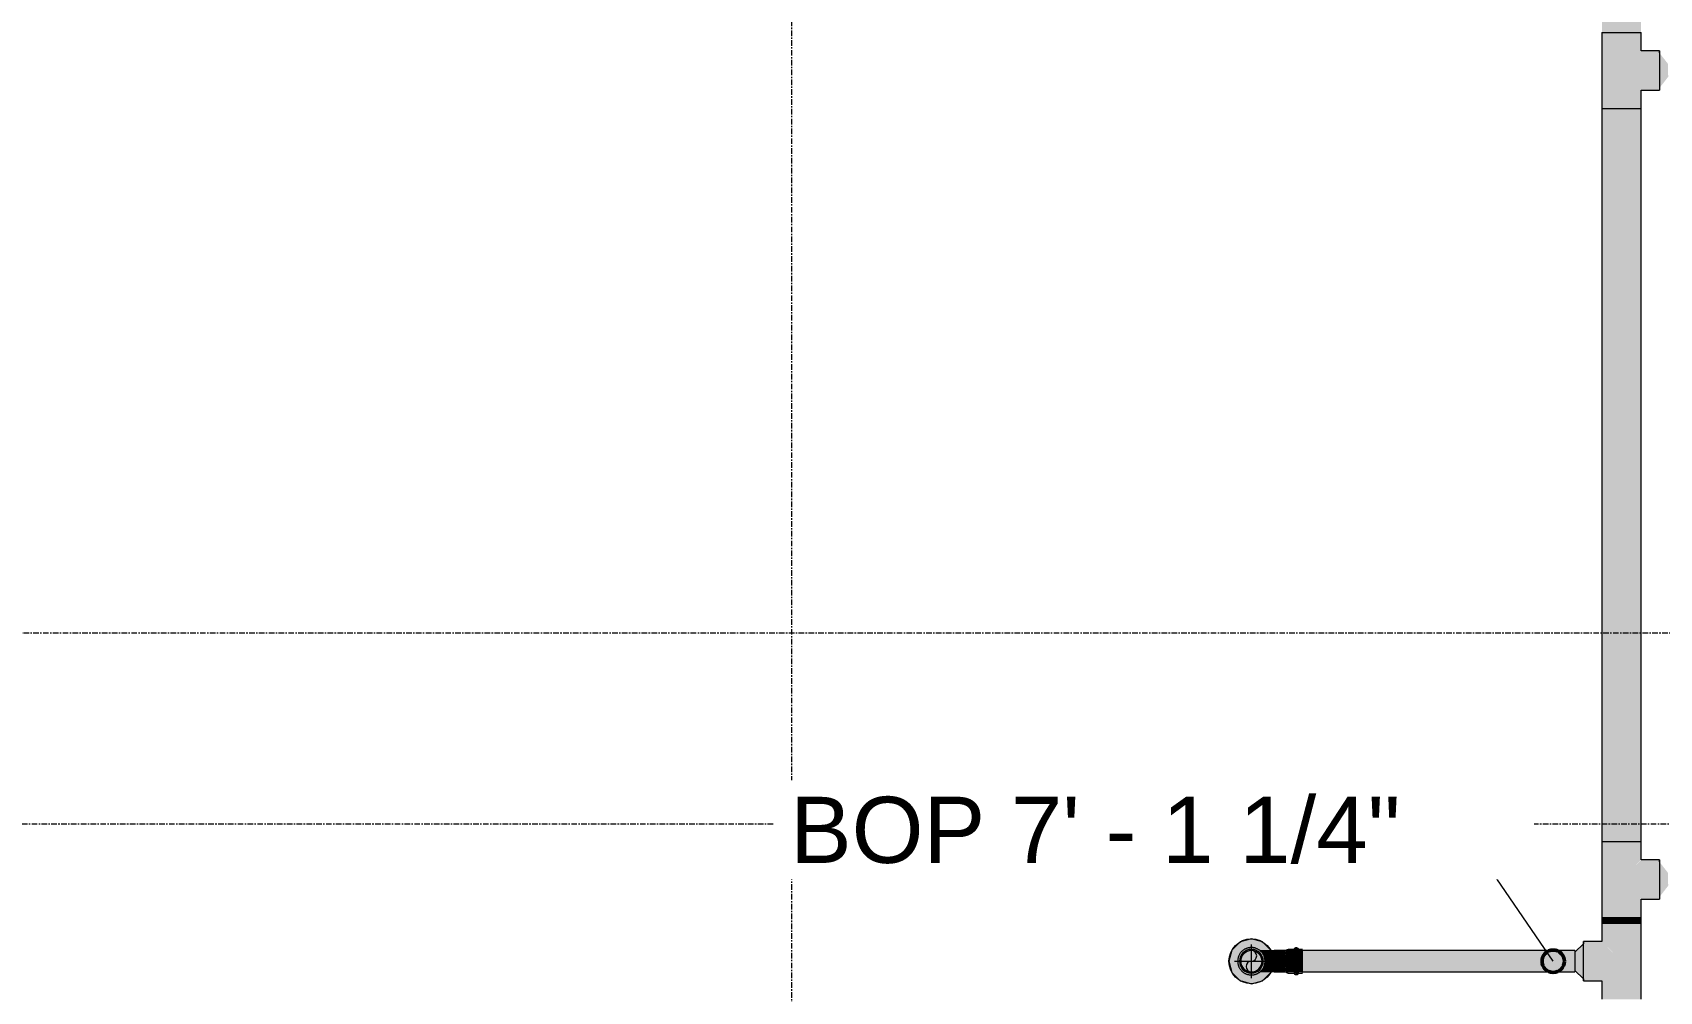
# Model space of a CAD drawing. Header units: inches. Extents: x -3679 to 241, y -496 to 1784.
# Drawn here: x -2508.7 to -2363.6, y 797 to 882.5 of the extents above; entities that cross this region are included whole.
import ezdxf

# ---------------------------------------------------------------- set-up
doc = ezdxf.new("R2010")
doc.units = ezdxf.units.IN
doc.header["$MEASUREMENT"] = 0
doc.linetypes.add('Grid Line', pattern=[0.875, 0.5, -0.125, 0.125, -0.125])
for name, color, linetype, lineweight in [('A-ANNO-NOTE', 250, 'Continuous', 9), ('G-ANNO-DIMS', 251, 'Continuous', 9), ('P-PIPE', 1, 'Continuous', 9), ('P-PIPE-CNTR', 1, 'Continuous', 9), ('S-GRID', 8, 'Continuous', 9)]:
    doc.layers.add(name, color=color, linetype=linetype, lineweight=lineweight)
doc.styles.add('Arial_1', font='arial.ttf', dxfattribs={"height": 5.901198})

# ---------------------------------------------------------------- blocks, each defined once
blk = doc.blocks.new('Victaulic-VicPress316-Elbow 90-45deg Style P568_P571 - Standard-V4-LOWER PARKING')
at = {"layer": 'P-PIPE'}
for points in [[(-2398.86, 799.74), (-2398.78, 799.74), (-2398.8, 799.98), (-2398.87, 800.21), (-2399.17, 800.63), (-2399.37, 800.79), (-2399.67, 800.91), (-2400, 800.97), (-2400.34, 800.91), (-2400.67, 800.76), (-2400.86, 800.59), (-2401.13, 800.21), (-2401.14, 799.74), (-2401.06, 799.74), (-2400.86, 800.37), (-2400.33, 800.75), (-2399.67, 800.75), (-2399.14, 800.37), (-2398.94, 799.74)], [(-2395.91, 799.74), (-2395.83, 799.74), (-2395.84, 800.79), (-2395.88, 800.91), (-2395.99, 800.97), (-2396.04, 800.91), (-2396.15, 800.75), (-2396.15, 799.74), (-2395.99, 799.74)], [(-2400, 798.52), (-2399.66, 798.58), (-2399.37, 798.7), (-2399.14, 798.89), (-2398.87, 799.27), (-2398.8, 799.5), (-2398.78, 799.74), (-2398.94, 799.74), (-2399.14, 799.12), (-2399.67, 798.74), (-2400.33, 798.74), (-2400.86, 799.12), (-2401.06, 799.74), (-2401.22, 799.74), (-2401.2, 799.5), (-2401.13, 799.27), (-2400.83, 798.85), (-2400.63, 798.7), (-2400.33, 798.57)], [(-2401.06, 799.74), (-2400.95, 799.74), (-2400.91, 800.01), (-2400.8, 800.25), (-2400.67, 800.41), (-2400.48, 800.57), (-2400.25, 800.66), (-2400, 800.69), (-2399.71, 800.65), (-2399.69, 800.63), (-2399.53, 800.57), (-2399.33, 800.41), (-2399.18, 800.22), (-2399.08, 799.99), (-2399.05, 799.74), (-2398.94, 799.74), (-2399.14, 800.37), (-2399.67, 800.75), (-2400.33, 800.75), (-2400.86, 800.37), (-2400.95, 800.08)], [(-2399.67, 798.74), (-2399.14, 799.12), (-2398.94, 799.74), (-2399.05, 799.74), (-2399.09, 799.48), (-2399.18, 799.27), (-2399.33, 799.07), (-2399.53, 798.92), (-2399.75, 798.83), (-2400, 798.79), (-2400.29, 798.84), (-2400.31, 798.85), (-2400.48, 798.92), (-2400.67, 799.07), (-2400.82, 799.27), (-2400.92, 799.5), (-2400.95, 799.74), (-2401.06, 799.74), (-2400.86, 799.12), (-2400.33, 798.74), (-2400, 798.74)], [(-2399.25, 798.79), (-2397.98, 798.81), (-2397.98, 799.74), (-2398.78, 799.74), (-2398.81, 799.48), (-2398.89, 799.24), (-2399.18, 798.85), (-2399.24, 798.8)], [(-2398.71, 799.74), (-2397.98, 799.74), (-2397.98, 800.69), (-2399.23, 800.68), (-2399.14, 800.59), (-2398.87, 800.21), (-2398.8, 799.98), (-2398.78, 799.74), (-2398.74, 799.74)], [(-2397.98, 799.74), (-2396.93, 799.74), (-2396.9, 800.06), (-2396.93, 800.32), (-2396.91, 800.47), (-2396.9, 800.58), (-2396.93, 800.65), (-2396.91, 800.69), (-2397.98, 800.68), (-2397.98, 799.91)], [(-2397.64, 798.79), (-2396.91, 798.79), (-2396.93, 798.85), (-2396.9, 798.93), (-2396.91, 799.01), (-2396.91, 799.09), (-2396.93, 799.21), (-2396.91, 799.3), (-2396.9, 799.54), (-2396.93, 799.74), (-2397.98, 799.74), (-2397.98, 798.79)], [(-2396.93, 799.74), (-2396.71, 799.74), (-2396.71, 800.75), (-2396.83, 800.77), (-2396.89, 800.72), (-2396.93, 800.63), (-2396.9, 800.56), (-2396.93, 800.28), (-2396.91, 800.21), (-2396.91, 799.95), (-2396.93, 799.75)], [(-2396.83, 798.71), (-2396.71, 798.74), (-2396.71, 799.74), (-2396.93, 799.74), (-2396.9, 799.46), (-2396.92, 799.13), (-2396.91, 799.01), (-2396.9, 798.9), (-2396.93, 798.84), (-2396.87, 798.74), (-2396.84, 798.72)], [(-2396.71, 799.74), (-2396.15, 799.75), (-2396.15, 800.75), (-2396.71, 800.75), (-2396.71, 799.98)], [(-2396.59, 798.74), (-2396.15, 798.74), (-2396.15, 799.74), (-2396.71, 799.74), (-2396.71, 798.74)], [(-2395.99, 798.52), (-2395.88, 798.58), (-2395.83, 798.74), (-2395.83, 799.74), (-2396.15, 799.74), (-2396.15, 798.74), (-2396.04, 798.57)], [(-2395.5, 799.74), (-2395.45, 799.74), (-2395.45, 800.75), (-2395.83, 800.75), (-2395.83, 799.74)], [(-2395.83, 798.74), (-2395.45, 798.74), (-2395.45, 799.74), (-2395.83, 799.74), (-2395.83, 798.85)]]:
    blk.add_hatch(color=256, dxfattribs=at).paths.add_polyline_path(points, flags=0)
for p, q in [((-2400.05, 800.69), (-2400.01, 800.69)), ((-2399.99, 800.69), (-2399.99, 800.69)), ((-2396.89, 800.69), (-2397.98, 800.69)), ((-2396.93, 800.32), (-2396.93, 800.28)), ((-2396.15, 800.8), (-2396.71, 800.8)), ((-2396.15, 800.75), (-2396.15, 799.74)), ((-2396.15, 799.74), (-2396.15, 798.74)), ((-2395.45, 800.8), (-2395.83, 800.8)), ((-2395.83, 800.75), (-2395.83, 799.74)), ((-2395.83, 799.74), (-2395.83, 798.74)), ((-2395.45, 799.74), (-2395.45, 800.75)), ((-2395.45, 798.74), (-2395.45, 799.74)), ((-2397.98, 798.79), (-2396.88, 798.79)), ((-2396.93, 799.2), (-2396.93, 799.16)), ((-2396.71, 798.68), (-2396.15, 798.68)), ((-2395.83, 798.68), (-2395.45, 798.68))]:
    blk.add_line(p, q, dxfattribs=at)
at = {"layer": 'P-PIPE', "flags": 128}
for points in [[(-2398.78, 799.74), (-2398.78, 799.79), (-2398.78, 799.84), (-2398.79, 799.89), (-2398.79, 799.94), (-2398.8, 799.99), (-2398.81, 800.03), (-2398.82, 800.08), (-2398.84, 800.13), (-2398.85, 800.17), (-2398.87, 800.22), (-2398.89, 800.26), (-2398.91, 800.31), (-2398.94, 800.35), (-2398.96, 800.39), (-2398.99, 800.43), (-2399.02, 800.47), (-2399.05, 800.51), (-2399.08, 800.55), (-2399.11, 800.59), (-2399.15, 800.62), (-2399.18, 800.65), (-2399.22, 800.69), (-2399.26, 800.72), (-2399.3, 800.75), (-2399.34, 800.77), (-2399.38, 800.8), (-2399.42, 800.82), (-2399.47, 800.84), (-2399.51, 800.86), (-2399.56, 800.88), (-2399.6, 800.9), (-2399.65, 800.91), (-2399.7, 800.93), (-2399.74, 800.94), (-2399.79, 800.95), (-2399.84, 800.96), (-2399.89, 800.96), (-2399.94, 800.96), (-2399.99, 800.97), (-2400.04, 800.97), (-2400.08, 800.96), (-2400.13, 800.96), (-2400.18, 800.95), (-2400.23, 800.94), (-2400.28, 800.93), (-2400.33, 800.92), (-2400.37, 800.91), (-2400.42, 800.89), (-2400.46, 800.87), (-2400.51, 800.86), (-2400.55, 800.83), (-2400.6, 800.81), (-2400.64, 800.79), (-2400.68, 800.76), (-2400.72, 800.73), (-2400.76, 800.7), (-2400.8, 800.67), (-2400.83, 800.64), (-2400.87, 800.6), (-2400.9, 800.57), (-2400.93, 800.53), (-2400.97, 800.49), (-2400.99, 800.46), (-2401.02, 800.41), (-2401.05, 800.37), (-2401.07, 800.33), (-2401.1, 800.29), (-2401.12, 800.24), (-2401.14, 800.2), (-2401.15, 800.15), (-2401.17, 800.11), (-2401.18, 800.06), (-2401.19, 800.01), (-2401.2, 799.96), (-2401.21, 799.92), (-2401.22, 799.87), (-2401.22, 799.82), (-2401.22, 799.77), (-2401.22, 799.74)], [(-2396.15, 800.8), (-2396.15, 800.81), (-2396.15, 800.81), (-2396.15, 800.82), (-2396.15, 800.83), (-2396.15, 800.83), (-2396.15, 800.84), (-2396.15, 800.85), (-2396.15, 800.85), (-2396.14, 800.86), (-2396.14, 800.87), (-2396.14, 800.87), (-2396.14, 800.88), (-2396.13, 800.88), (-2396.13, 800.89), (-2396.13, 800.89), (-2396.12, 800.9), (-2396.12, 800.91), (-2396.11, 800.91), (-2396.11, 800.92), (-2396.1, 800.92), (-2396.1, 800.92), (-2396.09, 800.93), (-2396.09, 800.93), (-2396.08, 800.94), (-2396.08, 800.94), (-2396.07, 800.94), (-2396.07, 800.95), (-2396.06, 800.95), (-2396.06, 800.95), (-2396.05, 800.96), (-2396.04, 800.96), (-2396.04, 800.96), (-2396.03, 800.96), (-2396.02, 800.96), (-2396.02, 800.96), (-2396.01, 800.96), (-2396, 800.97), (-2396, 800.97), (-2395.99, 800.97), (-2395.99, 800.97), (-2395.98, 800.97), (-2395.97, 800.97), (-2395.97, 800.96), (-2395.96, 800.96), (-2395.95, 800.96), (-2395.95, 800.96), (-2395.94, 800.96), (-2395.93, 800.96), (-2395.93, 800.95), (-2395.92, 800.95), (-2395.92, 800.95), (-2395.91, 800.95), (-2395.9, 800.94), (-2395.9, 800.94), (-2395.89, 800.93), (-2395.89, 800.93), (-2395.88, 800.93), (-2395.88, 800.92), (-2395.87, 800.92), (-2395.87, 800.91), (-2395.86, 800.91), (-2395.86, 800.9), (-2395.86, 800.9), (-2395.85, 800.89), (-2395.85, 800.89), (-2395.85, 800.88), (-2395.84, 800.88), (-2395.84, 800.87), (-2395.84, 800.86), (-2395.84, 800.86), (-2395.83, 800.85), (-2395.83, 800.84), (-2395.83, 800.84), (-2395.83, 800.83), (-2395.83, 800.83), (-2395.83, 800.82), (-2395.83, 800.81), (-2395.83, 800.81), (-2395.83, 800.8)], [(-2401.22, 799.74), (-2401.22, 799.69), (-2401.22, 799.65), (-2401.21, 799.6), (-2401.21, 799.55), (-2401.2, 799.5), (-2401.19, 799.45), (-2401.18, 799.4), (-2401.16, 799.36), (-2401.15, 799.31), (-2401.13, 799.27), (-2401.11, 799.22), (-2401.09, 799.18), (-2401.06, 799.13), (-2401.04, 799.09), (-2401.01, 799.05), (-2400.98, 799.01), (-2400.95, 798.97), (-2400.92, 798.94), (-2400.89, 798.9), (-2400.85, 798.87), (-2400.82, 798.83), (-2400.78, 798.8), (-2400.74, 798.77), (-2400.7, 798.74), (-2400.66, 798.71), (-2400.62, 798.69), (-2400.58, 798.66), (-2400.53, 798.64), (-2400.49, 798.62), (-2400.44, 798.6), (-2400.4, 798.59), (-2400.35, 798.57), (-2400.3, 798.56), (-2400.26, 798.55), (-2400.21, 798.54), (-2400.16, 798.53), (-2400.11, 798.52), (-2400.06, 798.52), (-2400.01, 798.52), (-2399.96, 798.52), (-2399.92, 798.52), (-2399.87, 798.53), (-2399.82, 798.53), (-2399.77, 798.54), (-2399.72, 798.55), (-2399.67, 798.56), (-2399.63, 798.58), (-2399.58, 798.59), (-2399.54, 798.61), (-2399.49, 798.63), (-2399.45, 798.65), (-2399.4, 798.67), (-2399.36, 798.7), (-2399.32, 798.73), (-2399.28, 798.75), (-2399.24, 798.78), (-2399.2, 798.81), (-2399.17, 798.85), (-2399.13, 798.88), (-2399.1, 798.92), (-2399.07, 798.95), (-2399.03, 798.99), (-2399.01, 799.03), (-2398.98, 799.07), (-2398.95, 799.11), (-2398.93, 799.15), (-2398.9, 799.2), (-2398.88, 799.24), (-2398.86, 799.29), (-2398.85, 799.33), (-2398.83, 799.38), (-2398.82, 799.43), (-2398.81, 799.47), (-2398.8, 799.52), (-2398.79, 799.57), (-2398.78, 799.62), (-2398.78, 799.67), (-2398.78, 799.72), (-2398.78, 799.74)], [(-2399.25, 800.69), (-2399.21, 800.69), (-2399.14, 800.69), (-2399.07, 800.69), (-2399, 800.69), (-2398.93, 800.69), (-2398.86, 800.69), (-2398.79, 800.69), (-2398.71, 800.69), (-2398.64, 800.69), (-2398.56, 800.69), (-2398.48, 800.69), (-2398.41, 800.69), (-2398.33, 800.69), (-2398.25, 800.69), (-2398.17, 800.69), (-2398.09, 800.69), (-2398.01, 800.69), (-2397.98, 800.69)], [(-2396.93, 800.69), (-2396.92, 800.7), (-2396.92, 800.71), (-2396.91, 800.72), (-2396.9, 800.73), (-2396.89, 800.73), (-2396.88, 800.74), (-2396.88, 800.75), (-2396.87, 800.75), (-2396.86, 800.76), (-2396.85, 800.76), (-2396.84, 800.77), (-2396.83, 800.77), (-2396.82, 800.78), (-2396.81, 800.78), (-2396.8, 800.79), (-2396.79, 800.79), (-2396.78, 800.79), (-2396.77, 800.8), (-2396.76, 800.8), (-2396.75, 800.8), (-2396.73, 800.8), (-2396.72, 800.8), (-2396.71, 800.8), (-2396.71, 800.8)], [(-2396.15, 800.74), (-2396.15, 800.76), (-2396.15, 800.77), (-2396.15, 800.78), (-2396.15, 800.79), (-2396.15, 800.79), (-2396.15, 800.8), (-2396.15, 800.8), (-2396.15, 800.8), (-2396.15, 800.8)], [(-2396.15, 800.8), (-2396.15, 800.8), (-2396.15, 800.8), (-2396.15, 800.79), (-2396.15, 800.79), (-2396.15, 800.78), (-2396.15, 800.77), (-2396.15, 800.76), (-2396.15, 800.75), (-2396.15, 800.73), (-2396.15, 800.72), (-2396.15, 800.7), (-2396.15, 800.68), (-2396.15, 800.66), (-2396.15, 800.64), (-2396.15, 800.62), (-2396.15, 800.59), (-2396.15, 800.57), (-2396.15, 800.54), (-2396.15, 800.51), (-2396.15, 800.48), (-2396.15, 800.45), (-2396.15, 800.42), (-2396.15, 800.38), (-2396.15, 800.35), (-2396.15, 800.31), (-2396.15, 800.28), (-2396.15, 800.24), (-2396.15, 800.2), (-2396.15, 800.17), (-2396.15, 800.13), (-2396.15, 800.09), (-2396.15, 800.05), (-2396.15, 800.01), (-2396.15, 799.96), (-2396.15, 799.92), (-2396.15, 799.88), (-2396.15, 799.84), (-2396.15, 799.8), (-2396.15, 799.75), (-2396.15, 799.74)], [(-2396.15, 799.74), (-2396.15, 799.7), (-2396.15, 799.66), (-2396.15, 799.62), (-2396.15, 799.57), (-2396.15, 799.53), (-2396.15, 799.49), (-2396.15, 799.45), (-2396.15, 799.41), (-2396.15, 799.37), (-2396.15, 799.33), (-2396.15, 799.29), (-2396.15, 799.25), (-2396.15, 799.22), (-2396.15, 799.18), (-2396.15, 799.14), (-2396.15, 799.11), (-2396.15, 799.08), (-2396.15, 799.04), (-2396.15, 799.01), (-2396.15, 798.98), (-2396.15, 798.95), (-2396.15, 798.93), (-2396.15, 798.9), (-2396.15, 798.88), (-2396.15, 798.85), (-2396.15, 798.83), (-2396.15, 798.81), (-2396.15, 798.79), (-2396.15, 798.77), (-2396.15, 798.76), (-2396.15, 798.74), (-2396.15, 798.73), (-2396.15, 798.72), (-2396.15, 798.71), (-2396.15, 798.7), (-2396.15, 798.69), (-2396.15, 798.69), (-2396.15, 798.69), (-2396.15, 798.68), (-2396.15, 798.68)], [(-2395.83, 799.74), (-2395.83, 799.79), (-2395.83, 799.83), (-2395.83, 799.87), (-2395.83, 799.91), (-2395.83, 799.95), (-2395.83, 799.99), (-2395.83, 800.04), (-2395.83, 800.08), (-2395.83, 800.12), (-2395.83, 800.16), (-2395.83, 800.19), (-2395.83, 800.23), (-2395.83, 800.27), (-2395.83, 800.31), (-2395.83, 800.34), (-2395.83, 800.38), (-2395.83, 800.41), (-2395.83, 800.44), (-2395.83, 800.47), (-2395.83, 800.5), (-2395.83, 800.53), (-2395.83, 800.56), (-2395.83, 800.59), (-2395.83, 800.61), (-2395.83, 800.63), (-2395.83, 800.66), (-2395.83, 800.68), (-2395.83, 800.7), (-2395.83, 800.71), (-2395.83, 800.73), (-2395.83, 800.74), (-2395.83, 800.76), (-2395.83, 800.77), (-2395.83, 800.78), (-2395.83, 800.79), (-2395.83, 800.79), (-2395.83, 800.8), (-2395.83, 800.8), (-2395.83, 800.8), (-2395.83, 800.8)], [(-2395.83, 800.8), (-2395.83, 800.8), (-2395.83, 800.8), (-2395.83, 800.79), (-2395.83, 800.79), (-2395.83, 800.78), (-2395.83, 800.77), (-2395.83, 800.76), (-2395.83, 800.75)], [(-2395.83, 798.68), (-2395.83, 798.68), (-2395.83, 798.69), (-2395.83, 798.69), (-2395.83, 798.7), (-2395.83, 798.7), (-2395.83, 798.71), (-2395.83, 798.73), (-2395.83, 798.74), (-2395.83, 798.75), (-2395.83, 798.77), (-2395.83, 798.78), (-2395.83, 798.8), (-2395.83, 798.82), (-2395.83, 798.85), (-2395.83, 798.87), (-2395.83, 798.89), (-2395.83, 798.92), (-2395.83, 798.95), (-2395.83, 798.98), (-2395.83, 799), (-2395.83, 799.04), (-2395.83, 799.07), (-2395.83, 799.1), (-2395.83, 799.14), (-2395.83, 799.17), (-2395.83, 799.21), (-2395.83, 799.24), (-2395.83, 799.28), (-2395.83, 799.32), (-2395.83, 799.36), (-2395.83, 799.4), (-2395.83, 799.44), (-2395.83, 799.48), (-2395.83, 799.52), (-2395.83, 799.56), (-2395.83, 799.6), (-2395.83, 799.65), (-2395.83, 799.69), (-2395.83, 799.73), (-2395.83, 799.74)], [(-2400, 798.79), (-2400, 798.79), (-2400, 798.79)], [(-2397.98, 798.79), (-2398.07, 798.79), (-2398.15, 798.79), (-2398.23, 798.79), (-2398.31, 798.79), (-2398.39, 798.79), (-2398.46, 798.79), (-2398.54, 798.79), (-2398.62, 798.79), (-2398.69, 798.79), (-2398.77, 798.79), (-2398.84, 798.79), (-2398.92, 798.79), (-2398.99, 798.79), (-2399.06, 798.79), (-2399.12, 798.79), (-2399.19, 798.79), (-2399.25, 798.79)], [(-2396.71, 798.68), (-2396.72, 798.68), (-2396.73, 798.68), (-2396.74, 798.69), (-2396.75, 798.69), (-2396.77, 798.69), (-2396.78, 798.69), (-2396.79, 798.69), (-2396.8, 798.7), (-2396.81, 798.7), (-2396.82, 798.71), (-2396.83, 798.71), (-2396.84, 798.71), (-2396.85, 798.72), (-2396.86, 798.73), (-2396.86, 798.73), (-2396.87, 798.74), (-2396.88, 798.74), (-2396.89, 798.75), (-2396.9, 798.76), (-2396.91, 798.77), (-2396.91, 798.77), (-2396.92, 798.78), (-2396.93, 798.79), (-2396.93, 798.79)], [(-2396.15, 798.68), (-2396.15, 798.68), (-2396.15, 798.69), (-2396.15, 798.69), (-2396.15, 798.7), (-2396.15, 798.7), (-2396.15, 798.71), (-2396.15, 798.73), (-2396.15, 798.74)], [(-2395.83, 798.68), (-2395.83, 798.68), (-2395.83, 798.67), (-2395.83, 798.66), (-2395.83, 798.66), (-2395.83, 798.65), (-2395.83, 798.64), (-2395.83, 798.64), (-2395.83, 798.63), (-2395.84, 798.63), (-2395.84, 798.62), (-2395.84, 798.61), (-2395.84, 798.61), (-2395.85, 798.6), (-2395.85, 798.6), (-2395.85, 798.59), (-2395.86, 798.59), (-2395.86, 798.58), (-2395.87, 798.58), (-2395.87, 798.57), (-2395.88, 798.57), (-2395.88, 798.56), (-2395.89, 798.56), (-2395.89, 798.55), (-2395.9, 798.55), (-2395.9, 798.55), (-2395.91, 798.54), (-2395.91, 798.54), (-2395.92, 798.54), (-2395.92, 798.53), (-2395.93, 798.53), (-2395.94, 798.53), (-2395.94, 798.53), (-2395.95, 798.52), (-2395.96, 798.52), (-2395.96, 798.52), (-2395.97, 798.52), (-2395.98, 798.52), (-2395.98, 798.52), (-2395.99, 798.52), (-2395.99, 798.52), (-2396, 798.52), (-2396.01, 798.52), (-2396.01, 798.52), (-2396.02, 798.52), (-2396.03, 798.52), (-2396.03, 798.53), (-2396.04, 798.53), (-2396.05, 798.53), (-2396.05, 798.53), (-2396.06, 798.53), (-2396.06, 798.54), (-2396.07, 798.54), (-2396.08, 798.54), (-2396.08, 798.55), (-2396.09, 798.55), (-2396.09, 798.55), (-2396.1, 798.56), (-2396.1, 798.56), (-2396.11, 798.57), (-2396.11, 798.57), (-2396.12, 798.58), (-2396.12, 798.58), (-2396.12, 798.59), (-2396.13, 798.59), (-2396.13, 798.6), (-2396.13, 798.6), (-2396.14, 798.61), (-2396.14, 798.62), (-2396.14, 798.62), (-2396.14, 798.63), (-2396.15, 798.63), (-2396.15, 798.64), (-2396.15, 798.65), (-2396.15, 798.65), (-2396.15, 798.66), (-2396.15, 798.67), (-2396.15, 798.67), (-2396.15, 798.68), (-2396.15, 798.68)], [(-2395.83, 798.74), (-2395.83, 798.73), (-2395.83, 798.72), (-2395.83, 798.71), (-2395.83, 798.7), (-2395.83, 798.69), (-2395.83, 798.69), (-2395.83, 798.69), (-2395.83, 798.68), (-2395.83, 798.68)]]:
    blk.add_lwpolyline(points, dxfattribs=at)
at = {"layer": 'P-PIPE'}
for radius, start, end in [(1.06, 0, 180), (1.06, 180, 0), (0.95, 142.3155, 145.4333), (0.95, 108, 109.3659), (0.95, 70.6341, 72), (0.95, 34.5667, 37.6845), (0.95, 214.5671, 217.6841), (0.95, 250.6349, 252), (0.95, 288, 289.3651), (0.95, 322.3159, 325.4329)]:
    blk.add_arc((-2400, 799.74), radius, start, end, dxfattribs=at)

msp = doc.modelspace()

# ---------------------------------------------------------------- hatches: boundary and pattern name
at = {"layer": 'A-ANNO-NOTE'}
msp.add_hatch(color=256, dxfattribs=at).paths.add_polyline_path([(-2400, 797.74), (-2399, 798.01), (-2398.27, 798.74), (-2398, 799.74), (-2398.27, 800.74), (-2399, 801.47), (-2400, 801.74), (-2401, 801.47), (-2401.73, 800.74), (-2402, 799.74), (-2401.73, 798.74), (-2401, 798.01), (-2400.8, 797.96)], flags=0)
h = msp.add_hatch(color=256, dxfattribs=at)
edge = h.paths.add_edge_path(flags=0)
edge.add_arc((-2400, 799.74), 2, 0, 360)
at = {"layer": 'P-PIPE'}
h = msp.add_hatch(color=256, dxfattribs=at)
h.paths.add_polyline_path([(-2367.44, 918.5), (-2367.44, 918.5), (-2367.44, 918.34)], flags=0)
h.paths.add_polyline_path([(-2366.99, 882.55), (-2366.99, 918.5), (-2368.74, 918.5), (-2368.74, 882.55), (-2367.45, 882.55)], flags=0)
for points in [[(-2366.99, 882.55), (-2365.24, 882.55), (-2365.24, 918.5), (-2366.99, 918.49), (-2366.99, 882.55)], [(-2363.61, 877.41), (-2363.61, 877.93), (-2363.61, 880.85), (-2363.61, 880.91), (-2365.24, 880.91), (-2366.13, 880.03), (-2367, 879.16), (-2365.24, 877.41), (-2365.14, 877.41)], [(-2363.61, 877.6), (-2362.83, 878.6), (-2362.84, 879.75), (-2363.61, 880.73), (-2363.61, 879.46), (-2363.61, 877.62)], [(-2363.61, 877.41), (-2363.61, 877.75), (-2363.61, 878.87), (-2363.61, 877.44)], [(-2366.99, 810.42), (-2366.99, 875.78), (-2368.74, 875.78), (-2368.74, 810.42), (-2367.12, 810.42)], [(-2366.99, 810.42), (-2365.24, 810.42), (-2365.24, 875.78), (-2366.99, 875.78), (-2366.99, 810.42)], [(-2363.61, 805.28), (-2363.61, 805.8), (-2363.61, 808.72), (-2363.61, 808.78), (-2365.24, 808.78), (-2366.13, 807.9), (-2367, 807.03), (-2365.24, 805.28), (-2365.14, 805.28)], [(-2363.61, 805.47), (-2362.83, 806.47), (-2362.84, 807.62), (-2363.61, 808.6), (-2363.61, 807.33), (-2363.61, 805.5)], [(-2363.61, 805.28), (-2363.61, 805.62), (-2363.61, 806.74), (-2363.61, 805.31)], [(-2366.99, 803.13), (-2366.99, 803.65), (-2368.74, 803.65), (-2368.74, 803.13), (-2367.12, 803.13)], [(-2366.99, 803.13), (-2365.24, 803.13), (-2365.24, 803.65), (-2366.99, 803.65)], [(-2370.38, 798.18), (-2370.37, 799.35), (-2370.38, 801.31), (-2371.16, 800.56), (-2371.16, 799.17), (-2371.15, 798.92), (-2370.43, 798.23)], [(-2368.74, 797.99), (-2368.23, 798.5), (-2366.99, 799.74), (-2368.74, 801.49), (-2370.38, 801.49), (-2370.37, 800.98), (-2370.38, 798.05), (-2370.38, 797.99), (-2368.84, 797.99)], [(-2370.38, 797.99), (-2370.37, 798.53), (-2370.38, 801.43), (-2370.38, 801.1), (-2370.38, 798.3), (-2370.38, 798.05)], [(-2400, 798.79), (-2399.75, 798.83), (-2399.53, 798.92), (-2399.33, 799.07), (-2399.18, 799.27), (-2399.08, 799.5), (-2399.05, 799.74), (-2399.08, 799.99), (-2399.18, 800.22), (-2399.33, 800.41), (-2399.53, 800.57), (-2399.75, 800.66), (-2400, 800.69), (-2400.25, 800.66), (-2400.48, 800.57), (-2400.67, 800.41), (-2400.82, 800.22), (-2400.92, 799.99), (-2400.95, 799.74), (-2400.92, 799.5), (-2400.8, 799.23), (-2400.67, 799.07), (-2400.48, 798.92), (-2400.25, 798.83)], [(-2395.45, 799.74), (-2371.16, 799.74), (-2371.16, 800.69), (-2395.45, 800.69), (-2395.45, 799.98)], [(-2375.54, 798.79), (-2371.16, 798.79), (-2371.16, 799.74), (-2395.45, 799.73), (-2395.45, 798.79), (-2392.38, 798.79)], [(-2371.16, 798.93), (-2371.16, 800.32), (-2371.16, 799.27), (-2371.16, 798.93)]]:
    msp.add_hatch(color=256, dxfattribs=at).paths.add_polyline_path(points, flags=0)
h = msp.add_hatch(color=256, dxfattribs=at)
h.paths.add_polyline_path([(-2365.94, 882.55), (-2365.94, 882.55), (-2366.11, 880.29)], flags=0)
h.paths.add_polyline_path([(-2367, 875.78), (-2365.24, 875.78), (-2365.24, 877.41), (-2365.87, 878.03), (-2367, 879.16), (-2365.24, 880.91), (-2365.24, 882.55), (-2367.45, 882.55), (-2368.74, 882.55), (-2368.74, 875.78), (-2367.45, 875.78)], flags=0)
h.paths.add_polyline_path([(-2365.39, 875.78), (-2365.39, 875.78), (-2365.36, 877.46)], flags=0)
h = msp.add_hatch(color=256, dxfattribs=at)
h.paths.add_polyline_path([(-2365.94, 810.42), (-2365.94, 810.42), (-2366.11, 808.16)], flags=0)
h.paths.add_polyline_path([(-2367, 803.65), (-2365.24, 803.65), (-2365.24, 805.28), (-2365.87, 805.9), (-2367, 807.03), (-2365.24, 808.79), (-2365.24, 810.42), (-2367.45, 810.42), (-2368.74, 810.42), (-2368.74, 803.65), (-2367.12, 803.65)], flags=0)
h = msp.add_hatch(color=256, dxfattribs=at)
h.paths.add_polyline_path([(-2365.75, 796.36), (-2365.24, 796.36), (-2365.24, 803.13), (-2365.47, 803.13)], flags=0)
h.paths.add_polyline_path([(-2365.75, 796.36), (-2365.47, 803.13), (-2365.75, 803.13)], flags=0)
h.paths.add_polyline_path([(-2368.04, 796.36), (-2368.04, 796.36), (-2367.87, 798.61)], flags=0)
h.paths.add_polyline_path([(-2366.99, 796.36), (-2365.75, 796.36), (-2365.75, 803.13), (-2368.74, 803.13), (-2368.74, 801.49), (-2368.04, 800.8), (-2366.99, 799.74), (-2368.74, 797.99), (-2368.74, 796.36), (-2366.99, 796.36)], flags=0)

# ---------------------------------------------------------------- linework, layer by layer
at = {"layer": 'A-ANNO-NOTE'}
for p, q in [((-2401, 801.47), (-2401.73, 800.74)), ((-2400, 801.74), (-2401, 801.47)), ((-2399, 801.47), (-2400, 801.74)), ((-2398.27, 800.74), (-2399, 801.47)), ((-2401.73, 800.74), (-2402, 799.74)), ((-2402, 799.74), (-2401.73, 798.74)), ((-2398, 799.74), (-2398.27, 800.74)), ((-2398.27, 798.74), (-2398, 799.74)), ((-2401.73, 798.74), (-2401, 798.01)), ((-2401, 798.01), (-2400.8, 797.96)), ((-2400.8, 797.96), (-2400, 797.74)), ((-2400, 797.74), (-2399, 798.01)), ((-2399, 798.01), (-2398.27, 798.74))]:
    msp.add_line(p, q, dxfattribs=at)
msp.add_circle((-2400, 799.74), 2, dxfattribs=at)
at = {"layer": 'G-ANNO-DIMS'}
for p, q in [((-2381.2, 811.61), (-2385.58, 811.61)), ((-2373.08, 799.74), (-2381.2, 811.61))]:
    msp.add_line(p, q, dxfattribs=at)
at = {"layer": 'G-ANNO-DIMS', "lineweight": 50}
msp.add_circle((-2373.08, 799.74), 1, dxfattribs=at)
at = {"layer": 'P-PIPE'}
for p, q in [((-2368.74, 882.55), (-2368.74, 875.78)), ((-2365.24, 880.91), (-2365.24, 882.55)), ((-2363.61, 880.91), (-2365.24, 880.91)), ((-2365.24, 875.78), (-2365.24, 877.41)), ((-2365.24, 877.41), (-2363.61, 877.41)), ((-2368.74, 875.78), (-2368.74, 810.42)), ((-2365.24, 810.42), (-2365.24, 875.78)), ((-2368.74, 810.42), (-2368.74, 803.65)), ((-2365.24, 808.78), (-2365.24, 810.42)), ((-2363.61, 808.78), (-2365.24, 808.78)), ((-2365.24, 803.65), (-2365.24, 805.29)), ((-2365.24, 805.28), (-2363.61, 805.28)), ((-2368.74, 803.65), (-2368.74, 803.13)), ((-2368.74, 803.13), (-2368.74, 801.49)), ((-2365.24, 803.13), (-2365.24, 803.65)), ((-2365.24, 796.36), (-2365.24, 803.13)), ((-2371.16, 800.56), (-2370.38, 801.31)), ((-2368.74, 801.49), (-2370.38, 801.49)), ((-2371.16, 800.69), (-2395.45, 800.69)), ((-2371.16, 800.69), (-2371.16, 798.79)), ((-2395.45, 798.79), (-2371.16, 798.79)), ((-2370.38, 798.18), (-2371.16, 798.93)), ((-2370.38, 797.99), (-2368.74, 797.99)), ((-2368.74, 797.99), (-2368.74, 796.36))]:
    msp.add_line(p, q, dxfattribs=at)
for centre, radius, start, end in [((-2400, 799.74), 0.95, 0, 180), ((-2400, 799.74), 0.95, 180, 0), ((-2400, 799.27), 0.475, 90, 270), ((-2400, 800.22), 0.475, 270, 90)]:
    msp.add_arc(centre, radius, start, end, dxfattribs=at)
for centre, major_axis, ratio, start_param, end_param in [((-2366.99, 882.55), (1.75, 0), 0.000839, 3.141593, 3.270421), ((-2366.99, 882.55), (1.75, 0), 0.000839, 3.141593, 3.399225), ((-2366.99, 882.55), (1.75, 0), 0.000839, 3.403392, 3.53222), ((-2366.99, 882.55), (1.75, 0), 0.000839, 3.532197, 3.661025), ((-2366.99, 882.55), (1.75, 0), 0.000839, 3.665191, 3.922147), ((-2366.99, 882.55), (1.75, 0), 0.000839, 3.664463, 3.922824), ((-2366.99, 882.55), (1.75, 0), 0.000839, 3.926991, 4.184234), ((-2366.99, 882.55), (1.75, 0), 0.000839, 3.926553, 4.184624), ((-2366.99, 882.55), (1.75, 0), 0.000839, 4.18879, 4.446223), ((-2366.99, 882.55), (1.75, 0), 0.000839, 4.188543, 4.446423), ((-2366.99, 882.55), (1.75, 0), 0.000839, 4.45059, 4.708174), ((-2366.99, 882.55), (1.75, 0), 0.000839, 4.450494, 4.708222), ((-2366.99, 882.55), (1.75, 0), 0.000839, 4.712389, 4.970115), ((-2366.99, 882.55), (1.75, 0), 0.000839, 4.712435, 4.970022), ((-2366.99, 882.55), (1.75, 0), 0.000839, 4.974188, 5.232066), ((-2366.99, 882.55), (1.75, 0), 0.000839, 4.974385, 5.231821), ((-2366.99, 882.55), (1.75, 0), 0.000839, 5.235988, 5.494055), ((-2366.99, 882.55), (1.75, 0), 0.000839, 5.236373, 5.493621), ((-2366.99, 882.55), (1.75, 0), 0.000839, 5.497787, 5.756142), ((-2366.99, 882.55), (1.75, 0), 0.000839, 5.498458, 5.75542), ((-2366.99, 882.55), (1.75, 0), 0.000839, 5.759587, 5.888415), ((-2366.99, 882.55), (1.75, 0), 0.000839, 5.888391, 6.017219), ((-2366.99, 882.55), (1.75, 0), 0.000839, 6.021386, 6.150214), ((-2366.99, 882.55), (1.75, 0), 0.000839, 6.15019, 6.279019), ((-2363.61, 879.16), (0, 1.75), 0.004167, 5.823581, 6.283185), ((-2363.61, 879.16), (0, 1.75), 0.004167, 0.000839, 3.141593), ((-2366.99, 875.78), (1.75, 0), 0.000839, 3.141593, 3.399225), ((-2366.99, 875.78), (1.75, 0), 0.000839, 3.141593, 3.270421), ((-2366.99, 875.78), (1.75, 0), 0.000839, 3.403392, 3.53222), ((-2366.99, 875.78), (1.75, 0), 0.000839, 3.532197, 3.661025), ((-2366.99, 875.78), (1.75, 0), 0.000839, 3.664463, 3.922824), ((-2366.99, 875.78), (1.75, 0), 0.000839, 3.665191, 3.922147), ((-2366.99, 875.78), (1.75, 0), 0.000839, 3.926553, 4.184624), ((-2366.99, 875.78), (1.75, 0), 0.000839, 3.926991, 4.184234), ((-2366.99, 875.78), (1.75, 0), 0.000839, 4.188543, 4.446423), ((-2366.99, 875.78), (1.75, 0), 0.000839, 4.18879, 4.446223), ((-2366.99, 875.78), (-1.75, 0), 0.000839, 1.308901, 1.56663), ((-2366.99, 875.78), (1.75, 0), 0.000839, 4.45059, 4.708174), ((-2366.99, 875.78), (1.75, 0), 0.000839, 4.712435, 4.970022), ((-2366.99, 875.78), (1.75, 0), 0.000839, 4.712389, 4.970115), ((-2366.99, 875.78), (1.75, 0), 0.000839, 4.974385, 5.231821), ((-2366.99, 875.78), (1.75, 0), 0.000839, 4.974188, 5.232066), ((-2366.99, 875.78), (1.75, 0), 0.000839, 5.236373, 5.493621), ((-2366.99, 875.78), (1.75, 0), 0.000839, 5.235988, 5.494055), ((-2366.99, 875.78), (1.75, 0), 0.000839, 5.498458, 5.75542), ((-2366.99, 875.78), (1.75, 0), 0.000839, 5.497787, 5.756142), ((-2366.99, 875.78), (1.75, 0), 0.000839, 5.759587, 5.888415), ((-2366.99, 875.78), (1.75, 0), 0.000839, 5.888391, 6.017219), ((-2366.99, 875.78), (1.75, 0), 0.000839, 6.021386, 6.150214), ((-2366.99, 875.78), (1.75, 0), 0.000839, 6.15019, 6.279019), ((-2366.99, 810.42), (1.75, 0), 0.000839, 3.141593, 3.399225), ((-2366.99, 810.42), (1.75, 0), 0.000839, 3.141593, 3.270421), ((-2366.99, 810.42), (1.75, 0), 0.000839, 3.403392, 3.53222), ((-2366.99, 810.42), (1.75, 0), 0.000839, 3.532197, 3.661025), ((-2366.99, 810.42), (1.75, 0), 0.000839, 3.664463, 3.922824), ((-2366.99, 810.42), (1.75, 0), 0.000839, 3.665191, 3.922147), ((-2366.99, 810.42), (1.75, 0), 0.000839, 3.926553, 4.184624), ((-2366.99, 810.42), (1.75, 0), 0.000839, 3.926991, 4.184234), ((-2366.99, 810.42), (1.75, 0), 0.000839, 4.188543, 4.446423), ((-2366.99, 810.42), (1.75, 0), 0.000839, 4.18879, 4.446223), ((-2366.99, 810.42), (1.75, 0), 0.000839, 4.450494, 4.708222), ((-2366.99, 810.42), (1.75, 0), 0.000839, 4.45059, 4.708174), ((-2366.99, 810.42), (-1.75, 0), 0.000839, 1.570842, 1.828429), ((-2366.99, 810.42), (1.75, 0), 0.000839, 4.712389, 4.970115), ((-2366.99, 810.42), (1.75, 0), 0.000839, 4.974385, 5.231821), ((-2366.99, 810.42), (1.75, 0), 0.000839, 4.974188, 5.232066), ((-2366.99, 810.42), (1.75, 0), 0.000839, 5.236373, 5.493621), ((-2366.99, 810.42), (1.75, 0), 0.000839, 5.235988, 5.494055), ((-2366.99, 810.42), (1.75, 0), 0.000839, 5.498458, 5.75542), ((-2366.99, 810.42), (1.75, 0), 0.000839, 5.497787, 5.756142), ((-2366.99, 810.42), (1.75, 0), 0.000839, 5.759587, 5.888415), ((-2366.99, 810.42), (1.75, 0), 0.000839, 5.888391, 6.017219), ((-2366.99, 810.42), (1.75, 0), 0.000839, 6.021386, 6.150214), ((-2366.99, 810.42), (1.75, 0), 0.000839, 6.15019, 6.279019), ((-2363.61, 807.03), (0, 1.75), 0.004167, 5.823581, 6.283185), ((-2363.61, 807.03), (0, 1.75), 0.004167, 0.000839, 3.141593), ((-2366.99, 803.65), (1.75, 0), 0.000839, 3.141593, 3.399225), ((-2366.99, 803.65), (1.75, 0), 0.000839, 3.141593, 3.270421), ((-2366.99, 803.13), (1.75, 0), 0.000839, 3.146276, 3.274847), ((-2366.99, 803.13), (1.75, 0), 0.000839, 3.27482, 3.403392), ((-2366.99, 803.65), (1.75, 0), 0.000839, 3.403392, 3.53222), ((-2366.99, 803.13), (1.75, 0), 0.000839, 3.408075, 3.538975), ((-2366.99, 803.65), (1.75, 0), 0.000839, 3.532197, 3.661025), ((-2366.99, 803.13), (1.75, 0), 0.000839, 3.53662, 3.665191), ((-2366.99, 803.65), (1.75, 0), 0.000839, 3.664463, 3.922824), ((-2366.99, 803.65), (1.75, 0), 0.000839, 3.665191, 3.922147), ((-2366.99, 803.13), (1.75, 0), 0.000839, 3.669064, 3.926991), ((-2366.99, 803.13), (1.75, 0), 0.000839, 3.669874, 3.926239), ((-2366.99, 803.65), (1.75, 0), 0.000839, 3.926553, 4.184624), ((-2366.99, 803.65), (1.75, 0), 0.000839, 3.926991, 4.184234), ((-2366.99, 803.13), (1.75, 0), 0.000839, 3.931674, 4.188358), ((-2366.99, 803.13), (1.75, 0), 0.000839, 3.931186, 4.18879), ((-2366.99, 803.65), (1.75, 0), 0.000839, 4.188543, 4.446423), ((-2366.99, 803.65), (1.75, 0), 0.000839, 4.18879, 4.446223), ((-2366.99, 803.13), (1.75, 0), 0.000839, 4.193473, 4.450369), ((-2366.99, 803.13), (1.75, 0), 0.000839, 4.193198, 4.45059), ((-2366.99, 803.65), (1.75, 0), 0.000839, 4.450494, 4.708222), ((-2366.99, 803.65), (1.75, 0), 0.000839, 4.45059, 4.708174), ((-2366.99, 803.13), (1.75, 0), 0.000839, 4.455273, 4.712338), ((-2366.99, 803.13), (1.75, 0), 0.000839, 4.455168, 4.712389), ((-2366.99, 803.65), (1.75, 0), 0.000839, 4.712435, 4.970022), ((-2366.99, 803.65), (1.75, 0), 0.000839, 4.712389, 4.970115), ((-2366.99, 803.13), (1.75, 0), 0.000839, 4.717072, 4.974296), ((-2366.99, 803.13), (1.75, 0), 0.000839, 4.717126, 4.974188), ((-2366.99, 803.65), (1.75, 0), 0.000839, 4.974385, 5.231821), ((-2366.99, 803.65), (1.75, 0), 0.000839, 4.974188, 5.232066), ((-2366.99, 803.13), (1.75, 0), 0.000839, 4.978871, 5.236266), ((-2366.99, 803.13), (1.75, 0), 0.000839, 4.979095, 5.235988), ((-2366.99, 803.65), (1.75, 0), 0.000839, 5.236373, 5.493621), ((-2366.99, 803.65), (1.75, 0), 0.000839, 5.235988, 5.494055), ((-2366.99, 803.13), (1.75, 0), 0.000839, 5.240671, 5.498279), ((-2366.99, 803.13), (1.75, 0), 0.000839, 5.241107, 5.497787), ((-2366.99, 803.65), (1.75, 0), 0.000839, 5.498458, 5.75542), ((-2366.99, 803.65), (1.75, 0), 0.000839, 5.497787, 5.756142), ((-2366.99, 803.13), (1.75, 0), 0.000839, 5.50247, 5.760404), ((-2366.99, 803.13), (1.75, 0), 0.000839, 5.503229, 5.759587), ((-2366.99, 803.65), (1.75, 0), 0.000839, 5.759587, 5.888415), ((-2366.99, 803.13), (1.75, 0), 0.000839, 5.76427, 5.892841), ((-2366.99, 803.65), (1.75, 0), 0.000839, 5.88632, 6.017219), ((-2366.99, 803.13), (1.75, 0), 0.000839, 5.892814, 6.021386), ((-2366.99, 803.65), (1.75, 0), 0.000839, 6.021386, 6.150214), ((-2366.99, 803.13), (1.75, 0), 0.000839, 6.026069, 6.283185), ((-2366.99, 803.65), (-1.75, 0), 0.000839, 3.008598, 3.137426), ((-2366.99, 803.13), (1.75, 0), 0.000839, 6.154614, 6.283185), ((-2370.38, 799.74), (0, 1.75), 0.004683, 3.141593, 6.282346), ((-2370.38, 799.74), (0, 1.75), 0.004683, 0, 0.458622), ((-2370.38, 799.74), (0, 1.75), 0.004683, 2.683276, 3.140753)]:
    msp.add_ellipse(centre, major_axis=major_axis, ratio=ratio, start_param=start_param, end_param=end_param, dxfattribs=at)
at = {"layer": 'P-PIPE-CNTR'}
for p, q in [((-2400, 798.24), (-2400, 801.24)), ((-2401.5, 799.74), (-2398.5, 799.74))]:
    msp.add_line(p, q, dxfattribs=at)
at = {"layer": 'S-GRID', "linetype": 'Grid Line'}
for p, q in [((-2441, 1771.74), (-2441, -484.26)), ((228, 829), (-3666.39, 829)), ((-3666.39, 812), (228, 812))]:
    msp.add_line(p, q, dxfattribs=at)

# ---------------------------------------------------------------- block references
at = {"layer": 'P-PIPE'}
msp.add_blockref('Victaulic-VicPress316-Elbow 90-45deg Style P568_P571 - Standard-V4-LOWER PARKING', (0, 0), dxfattribs=at)

# ---------------------------------------------------------------- next in the draw order: texts
at = {"layer": 'G-ANNO-DIMS', "insert": (-2441.14, 814.41), "char_height": 5.9012, "width": 64.872, "attachment_point": 1, "line_spacing_factor": 0.938532, "style": 'Arial_1', "bg_fill": 3, "box_fill_scale": 1.25, "bg_fill_color": 0, "bg_fill_transparency": 0}
msp.add_mtext('BOP 7\' - 1 1/4"', dxfattribs=at)

doc.saveas('drawing.dxf')
